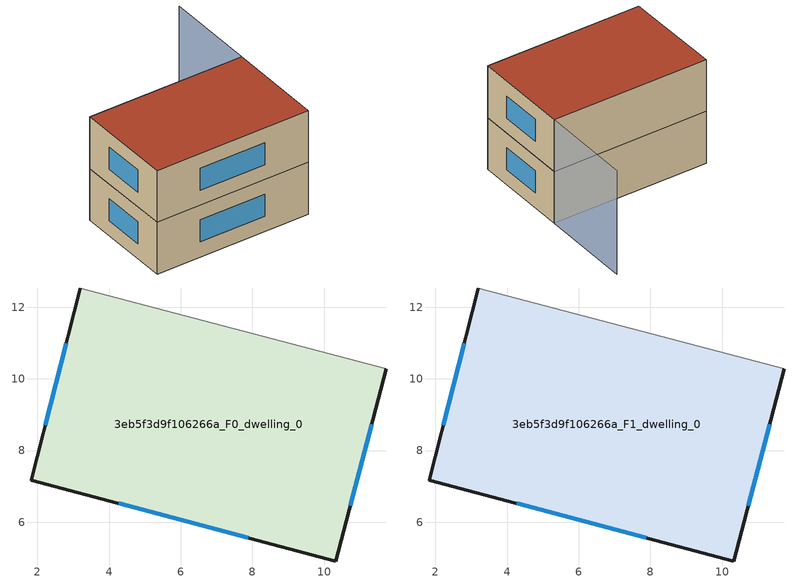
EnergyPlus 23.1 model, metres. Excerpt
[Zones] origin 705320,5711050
3eb5f3d9f106266a_F0_dwelling_0
 floor ground (EU_floor_Construction): 11.74,10.28 10.32,4.92 1.82,7.17 3.2,12.54 z0
 wall outside (EU_wall_Construction): 3.2,12.54 1.82,7.17 10.32,4.92 11.74,10.28 z0:3
 wall adiabatic (EU_wall_Construction): 11.74,10.28 3.2,12.54 z0:3
 window (EU_Window_Construction): 2.8,10.99 2.22,8.71 / 10.73,6.45 11.33,8.74 / 4.26,6.52 7.88,5.56 z0.86:2.14
3eb5f3d9f106266a_F1_dwelling_0
 floor to 3eb5f3d9f106266a_F0_dwelling_0 (EU_floor_Construction): 11.74,10.28 10.32,4.92 1.82,7.17 3.2,12.54 z3
 wall outside (EU_wall_Construction): 3.2,12.54 1.82,7.17 10.32,4.92 11.74,10.28 z3:6
 wall adiabatic (EU_wall_Construction): 11.74,10.28 3.2,12.54 z3:6
 window (EU_Window_Construction): 2.8,10.99 2.22,8.71 / 10.73,6.45 11.33,8.74 / 4.26,6.52 7.88,5.56 z3.86:5.14
 roof outside (EU_roof_Construction): 10.32,4.92 11.74,10.28 3.2,12.54 1.82,7.17 z6
shading: 13.08,15.3 11.75,10.27 / 11.75,10.27 3.2,12.53 z0:6
[Building]
EU S2 Campaign: North Axis=0; Terrain=City; Solar Distribution=FullExterior
[Site:Location]
London: Latitude=51.5; Longitude=-0.5; Time Zone=0; Elevation=25
[SizingPeriod:WeatherFileDays]
AnnualSizingPeriod: Begin Month=1; Begin Day of Month=1; End Month=12; End Day of Month=31; Day of Week for Start Day=Monday; Use Weather File Daylight Saving Period=No; Use Weather File Rain and Snow Indicators=No
[MATERIAL]
EU_InternalMass_Material: Roughness=MediumRough; Thickness=0.1; Conductivity=1; Density=1800; Specific Heat=900; Thermal Absorptance=0.9; Solar Absorptance=0.7; Visible Absorptance=0.7
[MATERIAL:NOMASS] Roughness=MediumRough; Thermal Absorptance=0.9; Solar Absorptance=0.7; Visible Absorptance=0.7
Name | Thermal Resistance
EU_wall_NoMass | 3.33993
EU_roof_NoMass | 5.24846
EU_floor_NoMass | 4.08214
[WINDOWMATERIAL:SIMPLEGLAZINGSYSTEM]
EU_Window_SimpleGlazing: UFactor=1.72386; Solar Heat Gain Coefficient=0.72; Visible Transmittance=0.72
[CONSTRUCTION]
EU_wall_Construction: EU_wall_NoMass
EU_roof_Construction: EU_roof_NoMass
EU_floor_Construction: EU_floor_NoMass
EU_Window_Construction: EU_Window_SimpleGlazing
EU_InternalMass_Construction: EU_InternalMass_Material
[ZONE] Type=1; Multiplier=1; Ceiling Height=autocalculate; Floor Area=autocalculate; Part of Total Floor Area=Yes
Name | Volume
3eb5f3d9f106266a_F0_dwelling_0 | 146.504
3eb5f3d9f106266a_F1_dwelling_0 | 146.505
[INTERNALMASS] Construction=EU_InternalMass_Construction; Surface Area=48.8349
Name | Zone or ZoneList
3eb5f3d9f106266a_F0_dwelling_0_EU_InternalMass | 3eb5f3d9f106266a_F0_dwelling_0
3eb5f3d9f106266a_F1_dwelling_0_EU_InternalMass | 3eb5f3d9f106266a_F1_dwelling_0
[OTHEREQUIPMENT] Fuel Type=Electricity; Design Level Calculation Method=Watts/Area; Power per Zone Floor Area=1; Fraction Latent=0; Fraction Radiant=0; Fraction Lost=0; Carbon Dioxide Generation Rate=0; EndUse Subcategory=EU_Step8_InternalGains
Name | Zone or ZoneList or Space or SpaceList | Schedule
EU_Step8_InternalGain_3eb5f3d9f106266a_F0_dwelling_0_f000 | 3eb5f3d9f106266a_F0_dwelling_0 | EU_Step8_GainSchedule_3eb5f3d9f106266a_F0_dwelling_0_f000
EU_Step8_InternalGain_3eb5f3d9f106266a_F1_dwelling_0_f000 | 3eb5f3d9f106266a_F1_dwelling_0 | EU_Step8_GainSchedule_3eb5f3d9f106266a_F1_dwelling_0_f000
[ZONEVENTILATION:DESIGNFLOWRATE] Schedule=EU_AlwaysOn; Design Flow Rate Calculation Method=AirChanges/Hour; Air Changes per Hour=0.453648; Ventilation Type=Natural; Fan Pressure Rise=0; Fan Total Efficiency=1; Constant Term Coefficient=1; Temperature Term Coefficient=0; Velocity Term Coefficient=0; Velocity Squared Term Coefficient=0; Minimum Indoor Temperature=-100; Maximum Indoor Temperature=100; Delta Temperature=-100; Minimum Outdoor Temperature=-100; Maximum Outdoor Temperature=100; Maximum Wind Speed=40
Name | Zone or ZoneList or Space or SpaceList
EU_ConstantAir_3eb5f3d9f106266a_F0_dwelling_0 | 3eb5f3d9f106266a_F0_dwelling_0
EU_ConstantAir_3eb5f3d9f106266a_F1_dwelling_0 | 3eb5f3d9f106266a_F1_dwelling_0
[HVACTEMPLATE:THERMOSTAT] Constant Heating Setpoint=20; Constant Cooling Setpoint=50
EU_HeatOnly_3eb5f3d9f106266a_F0_dwelling_0; EU_HeatOnly_3eb5f3d9f106266a_F1_dwelling_0
[HVACTEMPLATE:ZONE:IDEALLOADSAIRSYSTEM] System Availability Schedule=EU_AlwaysOn; Maximum Heating Supply Air Temperature=50; Minimum Cooling Supply Air Temperature=13; Maximum Heating Supply Air Humidity Ratio=0.0156; Minimum Cooling Supply Air Humidity Ratio=0.0077; Heating Limit=NoLimit; Cooling Limit=NoLimit; Heating Availability Schedule=EU_AlwaysOn; Cooling Availability Schedule=EU_CoolingOff; Dehumidification Control Type=ConstantSensibleHeatRatio; Cooling Sensible Heat Ratio=0.7; Dehumidification Setpoint=60; Humidification Control Type=None; Humidification Setpoint=30; Outdoor Air Method=None; Outdoor Air Flow Rate per Person=0.00944; Outdoor Air Flow Rate per Zone Floor Area=0; Outdoor Air Flow Rate per Zone=0; Demand Controlled Ventilation Type=None; Outdoor Air Economizer Type=NoEconomizer; Heat Recovery Type=None; Sensible Heat Recovery Effectiveness=0.7; Latent Heat Recovery Effectiveness=0.65
Name | Template Thermostat
3eb5f3d9f106266a_F0_dwelling_0 | EU_HeatOnly_3eb5f3d9f106266a_F0_dwelling_0
3eb5f3d9f106266a_F1_dwelling_0 | EU_HeatOnly_3eb5f3d9f106266a_F1_dwelling_0
[SIZING:ZONE] Zone Cooling Design Supply Air Temperature Input Method=SupplyAirTemperature; Zone Cooling Design Supply Air Temperature=13; Zone Heating Design Supply Air Temperature Input Method=SupplyAirTemperature; Zone Heating Design Supply Air Temperature=50; Zone Cooling Design Supply Air Humidity Ratio=0.008; Zone Heating Design Supply Air Humidity Ratio=0.008; Cooling Design Air Flow Method=DesignDay; Cooling Design Air Flow Rate=0; Cooling Minimum Air Flow per Zone Floor Area=0.000762; Cooling Minimum Air Flow=0; Cooling Minimum Air Flow Fraction=0.2; Heating Design Air Flow Method=DesignDay; Heating Design Air Flow Rate=0; Heating Maximum Air Flow per Zone Floor Area=0.002032; Heating Maximum Air Flow=0.141576; Heating Maximum Air Flow Fraction=0.3; Account for Dedicated Outdoor Air System=No; Dedicated Outdoor Air System Control Strategy=NeutralSupplyAir; Dedicated Outdoor Air Low Setpoint Temperature for Design=autosize; Dedicated Outdoor Air High Setpoint Temperature for Design=autosize; Zone Load Sizing Method=Sensible Load Only No Latent Load; Zone Latent Cooling Design Supply Air Humidity Ratio Input Method=HumidityRatioDifference; Zone Cooling Design Supply Air Humidity Ratio Difference=0.005; Zone Latent Heating Design Supply Air Humidity Ratio Input Method=HumidityRatioDifference; Zone Humidification Design Supply Air Humidity Ratio Difference=0.005
3eb5f3d9f106266a_F0_dwelling_0; 3eb5f3d9f106266a_F1_dwelling_0
[SCHEDULE:CONSTANT]
Name | Hourly Value
EU_AlwaysOn | 1
EU_CoolingOff | 0
[SCHEDULE:FILE] Column Number=1; Rows to Skip at Top=0; Number of Hours of Data=8760; Column Separator=Comma; Interpolate to Timestep=No; Minutes per Item=60; Adjust Schedule for Daylight Savings=Yes
Name | File
EU_Step8_GainSchedule_3eb5f3d9f106266a_F0_dwelling_0_f000 | ../../schedules/3eb5f3d9f106266a/3eb5f3d9f106266a_F0_dwelling_0_f000_gain.csv
EU_Step8_GainSchedule_3eb5f3d9f106266a_F1_dwelling_0_f000 | ../../schedules/3eb5f3d9f106266a/3eb5f3d9f106266a_F1_dwelling_0_f000_gain.csv
